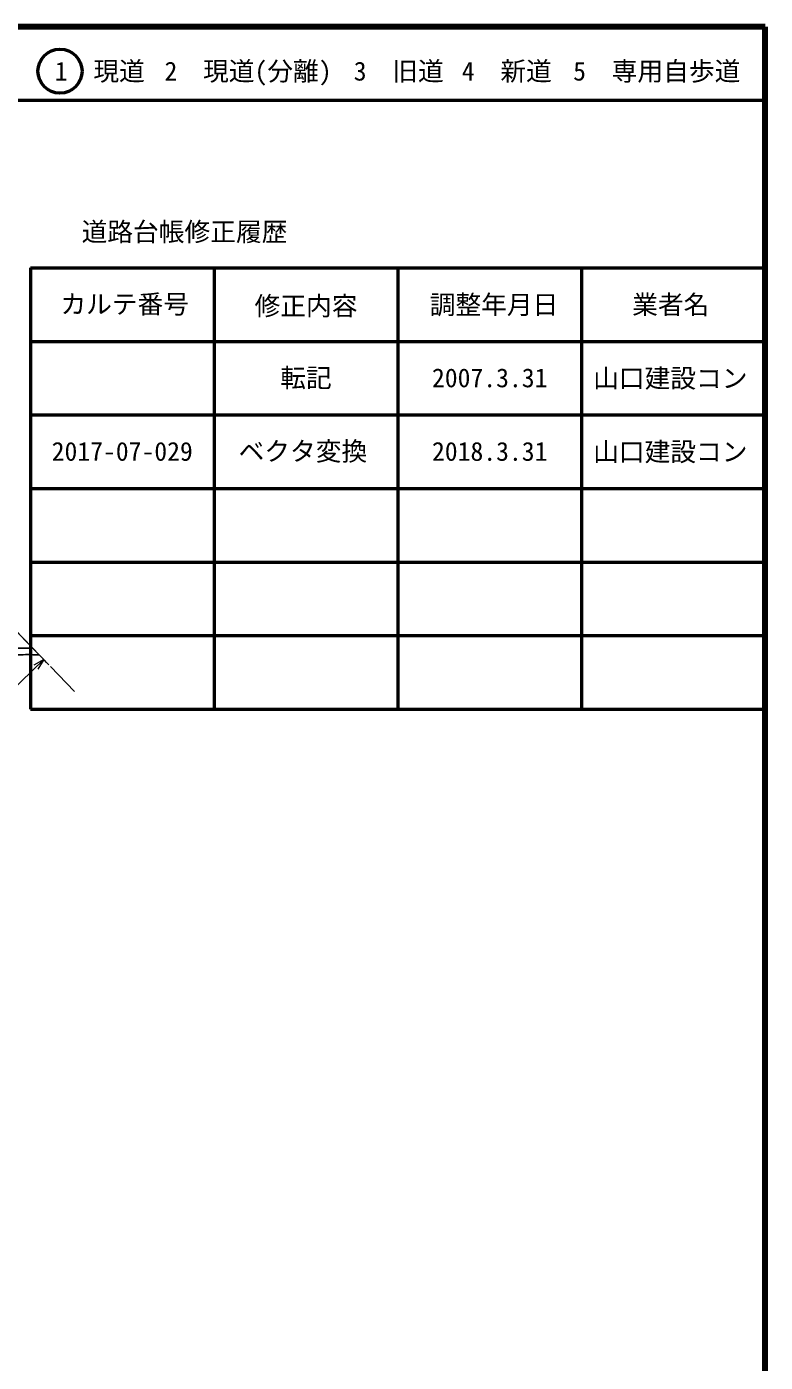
# Model space of a CAD drawing. Units: millimetres, scale not verified. Extents: x 40000 to 680000, y 20000 to 380000.
# Drawn here: x 579500 to 680000, y 198357 to 380000 of the extents above; entities that cross this region are included whole.
import ezdxf
from ezdxf.enums import TextEntityAlignment as Align

# ---------------------------------------------------------------- set-up
doc = ezdxf.new("R2010")
doc.units = ezdxf.units.MM
doc.header["$LTSCALE"] = 1000
for name, color, linetype, lineweight in [('M-BGD', 7, 'Continuous', 25), ('M-BMK-HTXT', 7, 'Continuous', 13), ('M-STR-HTXT', 7, 'Continuous', 13), ('M-TTL', 2, 'Continuous', 140), ('M-TTL-FRAM', 2, 'Continuous', 50), ('M-TTL-LINE', 7, 'Continuous', 50)]:
    doc.layers.add(name, color=color, linetype=linetype, lineweight=lineweight)
doc.layers.add('M-TTL-TXT', color=7, linetype='Continuous')
doc.styles.add('ＭＳ ゴシック', font='')
doc.styles.get('ＭＳ ゴシック').set_extended_font_data('MS Gothic')

msp = doc.modelspace()

# ---------------------------------------------------------------- linework, layer by layer
at = {"layer": 'M-BGD'}
for points in [[(556169, 289142), (556995, 289636), (557259, 289817), (558022, 290106), (558560, 290309), (558876, 290380), (559431, 290532), (560235, 290752), (560688, 290874), (561506, 291032), (562406, 291206), (562930, 291196), (563823, 291403), (564927, 291659), (565507, 291942), (566585, 292293), (567933, 292731), (568666, 293046), (570032, 293423), (571321, 293779), (572066, 293900), (573387, 294109), (575287, 294409), (576367, 294515), (578289, 294572), (579425, 294606), (579821, 294614), (581198, 294573)], [(580323, 295481), (578018, 295483), (577393, 295500), (575518, 295406), (574337, 295347), (573671, 295345), (572497, 295203), (571678, 295103), (571225, 294998), (570421, 294813), (569516, 294605), (569015, 294462), (568123, 294202), (567205, 293933), (566716, 293694), (565788, 293460), (565004, 293263), (564536, 293292), (563749, 293108), (562675, 292857), (562093, 292640), (561025, 292367), (560535, 292242), (560268, 292109), (559764, 292070), (559248, 292030), (559022, 292073), (558443, 292180)]]:
    msp.add_open_spline(points, degree=3, knots=[0, 0, 0, 0, 1, 1, 1, 2, 2, 2, 3, 3, 3, 4, 4, 4, 5, 5, 5, 6, 6, 6, 7, 7, 7, 8, 8, 8, 9, 9, 9, 9], dxfattribs=at)
at = {"layer": 'M-BMK-HTXT'}
for p, q in [((581350, 294415), (577881, 298016)), ((582182, 293551), (581905, 293839)), ((586021, 289566), (582738, 292975))]:
    msp.add_line(p, q, dxfattribs=at)
at = {"layer": 'M-STR-HTXT'}
for p, q in [((563146, 313162), (582505, 293214)), ((567923, 280456), (581809, 293932)), ((581809, 293932), (580471, 293156)), ((581809, 293932), (580993, 292618))]:
    msp.add_line(p, q, dxfattribs=at)
at = {"layer": 'M-TTL'}
for p, q in [((680000, 380000), (40000, 380000)), ((680000, 20000), (680000, 380000))]:
    msp.add_line(p, q, dxfattribs=at)
at = {"layer": 'M-TTL-FRAM'}
for p, q in [((580000, 347197), (580000, 287197)), ((580000, 347197), (680000, 347197)), ((580000, 287197), (680000, 287197))]:
    msp.add_line(p, q, dxfattribs=at)
at = {"layer": 'M-TTL-LINE'}
for p, q in [((40000, 370000), (680000, 370000)), ((605000, 347197), (605000, 287197)), ((630000, 347197), (630000, 287197)), ((655000, 347197), (655000, 287197)), ((580000, 337197), (680000, 337197)), ((580000, 327197), (680000, 327197)), ((580000, 317197), (680000, 317197)), ((580000, 307197), (680000, 307197)), ((580000, 297197), (680000, 297197))]:
    msp.add_line(p, q, dxfattribs=at)
msp.add_circle((584031, 373958), 3000, dxfattribs=at)

# ---------------------------------------------------------------- texts
at = {"layer": 'M-TTL-TXT', "style": 'ＭＳ ゴシック'}
for s, p in [('1\u3000現道', (589448, 373958)), ('2\u3000現道(分離)', (609619, 373958)), ('3\u3000旧道', (630121, 373958)), ('4\u3000新道', (644824, 373958)), ('5\u3000専用自歩道', (665228, 373958)), ('道路台帳修正履歴', (600968, 352113)), ('カルテ番号', (592839, 342277)), ('修正内容', (617509, 342023)), ('調整年月日', (643089, 342197)), ('業者名', (667134, 342197)), ('転記', (617500, 332245)), ('2007.3.31', (642500, 332245)), ('山口建設コン', (667077, 332189)), ('2017-07-029', (592500, 322245)), ('ベクタ変換', (617077, 322265)), ('2018.3.31', (642500, 322245)), ('山口建設コン', (667077, 322189))]:
    msp.add_text(s, height=2566, dxfattribs=at).set_placement(p, align=Align.MIDDLE_CENTER)

doc.saveas('drawing.dxf')
